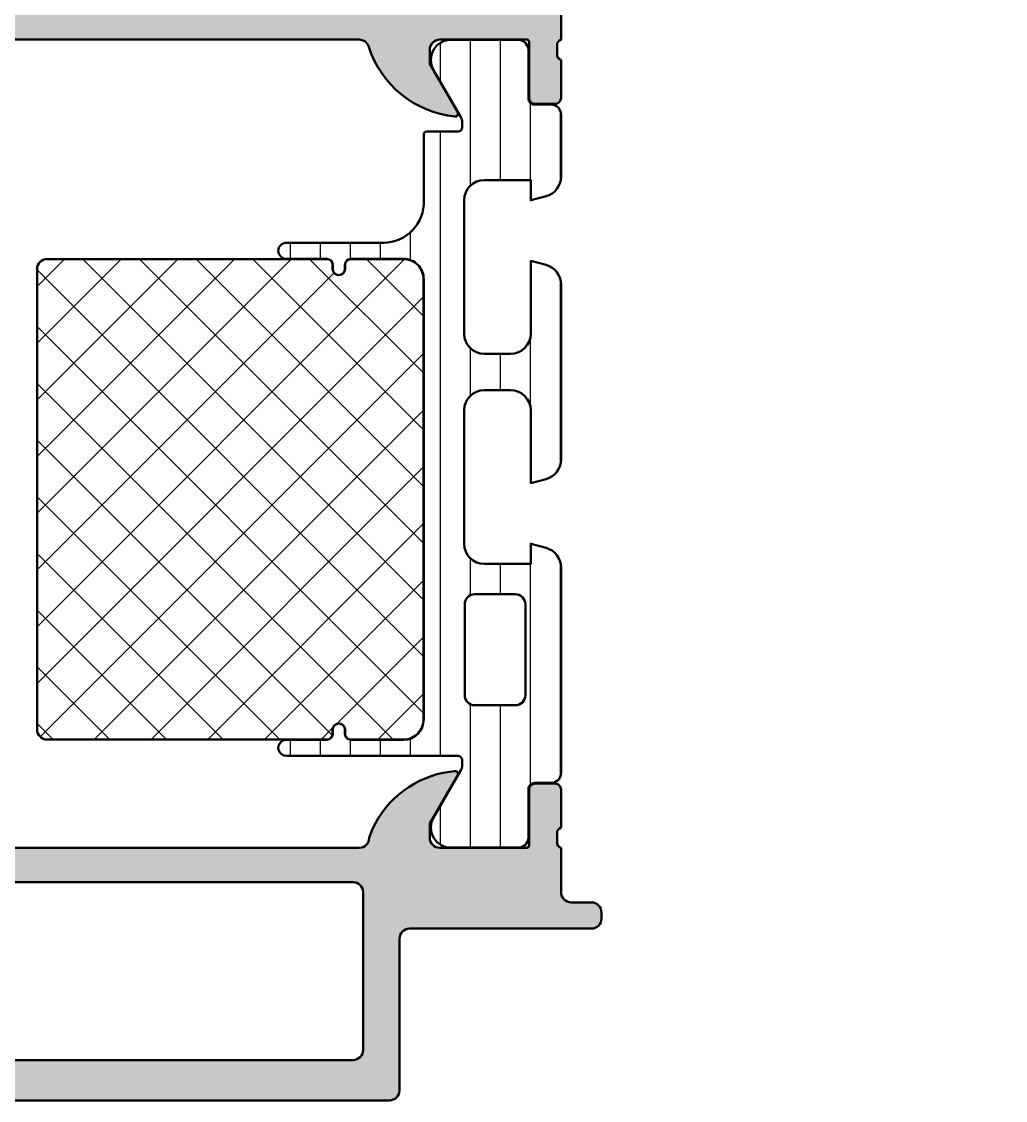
# Model space of a CAD drawing. Extents: x 0 to 77, y 0 to 90.
# Drawn here: x 28.3 to 77, y 0 to 53.4 of the extents above; entities that cross this region are included whole.
import ezdxf

# ---------------------------------------------------------------- set-up
doc = ezdxf.new("R2010")
doc.units = 0
for name, color, linetype, lineweight in [('0S-Alu contour', 7, 'Continuous', 50), ('0S-Alu hatch', 252, 'Continuous', 25), ('0S-Plastic contour', 254, 'Continuous', 50), ('0S-Plastic hatch', 253, 'Continuous', 25), ('0S-PT contour', 91, 'Continuous', 50), ('0S-PT hatch', 103, 'Continuous', 25)]:
    doc.layers.add(name, color=color, linetype=linetype, lineweight=lineweight)

# ---------------------------------------------------------------- blocks, each defined once
blk = doc.blocks.new('438390__3E88428C_15AD_4265_878D_752377C3B3D6_')
at = {"layer": '0S-Alu hatch'}
h = blk.add_hatch(color=256, dxfattribs=at)
edge = h.paths.add_edge_path()
edge.add_line((13.99996566976633, 89.49996622139874), (13.9999656706469, 87.50978678155904))
edge.add_arc((14.49996567064698, 87.50978678155906), 0.500000000000079, 180, 258.7504882437638)
edge.add_line((14.40242468850431, 87.01939331014786), (14.59750665278966, 86.98059082295333))
edge.add_ellipse((14.49996567064715, 86.49019735154297), major_axis=(-0.4999999999992263, 0), ratio=1, start_angle=180, end_angle=258.7504882437625, ccw=False)
edge.add_line((14.99996567064638, 86.49019735154295), (14.99996567064644, 72.5195880670326))
edge.add_ellipse((14.4999656706469, 72.5195880670326), major_axis=(-0.4999999999995382, 0), ratio=1, start_angle=101.24951175620328, end_angle=180, ccw=False)
edge.add_line((14.59750665278919, 72.02919459562187), (14.40242468850421, 71.99039210842754))
edge.add_arc((14.49996567064652, 71.49999863701669), 0.4999999999996744, 101.2495117562036, 180)
edge.add_line((13.99996567064684, 71.49999863701667), (13.99996567064687, 69.51958806703325))
edge.add_arc((14.49996567064655, 69.51958806703327), 0.4999999999996803, 180, 258.750488243644)
edge.add_line((14.40242468850294, 69.02919459562267), (14.59750665279035, 68.99039210842729))
edge.add_ellipse((14.4999656706467, 68.49999863701667), major_axis=(-0.4999999999996984, 0), ratio=1, start_angle=179.9976988959704, end_angle=258.7504882436408, ccw=False)
edge.add_line((14.99996567024316, 68.49997855609486), (14.99904194738138, 45.49997719311146))
edge.add_ellipse((14.49904194778463, 45.49999727403326), major_axis=(-0.4999999999999944, 0), ratio=1, start_angle=90, end_angle=179.9976988959704, ccw=False)
edge.add_line((14.49904194778463, 44.99999727403326), (13.49996567064724, 44.99999727403326))
edge.add_arc((13.49996567064723, 44.49999727403313), 0.500000000000135, 89.99999999999959, 180)
edge.add_line((12.9999656706471, 44.49999727403311), (12.99996567064713, 43.99999727403328))
edge.add_line((12.99996567064713, 43.99999727403328), (13.99996567064687, 43.99999727403316))
edge.add_line((13.99996567064687, 43.99999727403316), (13.99996567064698, 42.49999727403343))
edge.add_ellipse((12.99996567064679, 42.49999727403335), major_axis=(-1.000000000000191, 0), ratio=1, start_angle=89.9999999999983, end_angle=180, ccw=False)
edge.add_line((12.99996567064676, 41.49999727403316), (8.999965670647036, 41.49999727403328))
edge.add_ellipse((8.999965670647065, 42.49999727403324), major_axis=(-0.9999999999999644, 0), ratio=1, start_angle=0, end_angle=89.9999999999983, ccw=False)
edge.add_line((7.9999656706471, 42.4999972740333), (7.999965670647185, 43.99999727403316))
edge.add_line((7.999965670647185, 43.99999727403316), (8.999965670647043, 43.99999727403316))
edge.add_line((8.999965670647043, 43.99999727403316), (8.999965670647327, 44.49999727403289))
edge.add_arc((8.499965670647342, 44.49999727403318), 0.4999999999999858, 0, 90.00000000000102)
edge.add_line((8.499965670647333, 44.99999727403316), (0.49996185594933, 44.99999727403305))
edge.add_arc((0.4999618559493371, 44.49999727403306), 0.4999999999999858, 90.00000000000081, 180)
edge.add_line((-3.81440506487e-05, 44.49999727403304), (-3.81440505635e-05, 42.49999727403334))
edge.add_ellipse((-0.078874590593621, 42.23247668204023), major_axis=(-0.2788950563274384, 0), ratio=1, start_angle=178.8354106259704, end_angle=253.5801235805051, ccw=False)
edge.add_line((0.1999628559494368, 42.22680827404218), (0.1999628559494368, 41.77321427404172))
edge.add_ellipse((-0.0789052396937251, 41.76755361456478), major_axis=(-0.278925541737141, 0), ratio=1, start_angle=106.42459455535459, end_angle=181.1628700728615, ccw=False)
edge.add_line((-3.81440505599e-05, 41.50001027404186), (-3.81440505635e-05, 39.61999927403335))
edge.add_arc((0.2999618559494479, 39.61999927403335), 0.3000000000000114, 180, 269.9999999999986)
edge.add_line((0.2999618559494408, 39.31999927403334), (1.279936174992212, 39.31999927403333))
edge.add_arc((1.279936174992219, 39.61999927403334), 0.3000000000000114, 269.9999999999986, 360)
edge.add_line((1.57993617499223, 39.61999927403334), (1.579936174992219, 42.37999727403333))
edge.add_ellipse((1.699936174992224, 42.37999727403333), major_axis=(-0.1200000000000045, 0), ratio=1, start_angle=270.0000000000017, end_angle=360, ccw=False)
edge.add_line((1.69993617499222, 42.49999727403333), (5.999961855949434, 42.49999727403333))
edge.add_ellipse((5.999961855949434, 41.99999727403333), major_axis=(-0.5, 0), ratio=1, start_angle=180, end_angle=270, ccw=False)
edge.add_line((6.499961855949434, 41.99999727403333), (6.499961855949438, 41.29999727403335))
edge.add_line((6.499961855949438, 41.29999727403335), (5.118466398327074, 38.90717695100578))
edge.add_arc((5.238081640597737, 38.83811705868164), 0.1381197846482953, 150.0000000000032, 275.6225775507922)
edge.add_arc((4.76173861477547, 43.67660613588097), 4.999999999999838, 275.6225775507956, 301.7565002298832)
edge.add_ellipse((7.656445776698083, 38.99999727403318), major_axis=(-0.5000000000001009, 0), ratio=1, start_angle=269.99999999999983, end_angle=301.75650022988344, ccw=False)
edge.add_line((7.656445776698085, 39.49999727403328), (16.49877351828327, 39.49999727403327))
edge.add_arc((16.49877351828327, 39.99999727403336), 0.5000000000000924, 270, 359.9973363370521)
edge.add_line((16.99877351774304, 39.99997402918957), (16.99933139613609, 52.00002051887754))
edge.add_ellipse((17.49933139559567, 51.99999727403361), major_axis=(-0.4999999999998991, 0), ratio=1, start_angle=270.0000000000004, end_angle=359.997336337189, ccw=False)
edge.add_line((17.49933139559567, 52.4999972740335), (44.99993133837048, 52.49999727403352))
edge.add_ellipse((44.99993133837047, 51.99999727403341), major_axis=(-0.5000000000001208, 0), ratio=1, start_angle=197.7484163560716, end_angle=269.9999999999992, ccw=False)
edge.add_arc((50.23815457954449, 53.67660613588128), 5.000000000000103, 197.74841635607, 264.3774224492064)
edge.add_arc((49.76181155372237, 48.83811705868168), 0.1381197846482947, 264.3774224492107, 390.0000000000038)
edge.add_line((49.88142679599302, 48.90717695100583), (48.49993133837066, 51.29999727403337))
edge.add_line((48.49993133837066, 51.29999727403337), (48.49993133837066, 51.99999727403341))
edge.add_ellipse((48.99993133837066, 51.99999727403341), major_axis=(-0.5, 0), ratio=1, start_angle=270, end_angle=360, ccw=False)
edge.add_line((48.99993133837066, 52.4999972740334), (53.29995701932804, 52.4999972740334))
edge.add_ellipse((53.29995701932803, 52.37999727403352), major_axis=(-0.1199999999998837, 0), ratio=1, start_angle=180, end_angle=269.9999999999966, ccw=False)
edge.add_line((53.41995701932791, 52.37999727403352), (53.41995701932792, 49.61999927403351))
edge.add_arc((53.71995701932793, 49.61999927403351), 0.3000000000000114, 180, 270)
edge.add_line((53.71995701932793, 49.3199992740335), (54.69993133837071, 49.3199992740335))
edge.add_arc((54.6999313383707, 49.61999927403351), 0.3000000000000114, 270.0000000000013, 360)
edge.add_line((54.99993133837072, 49.61999927403351), (54.99993133837072, 51.50001027404202))
edge.add_ellipse((55.07879843401388, 51.76755361456496), major_axis=(-0.2789255417371511, 0), ratio=1, start_angle=-1.1628700728908825, end_angle=73.57540544464513, ccw=False)
edge.add_line((54.79993033837072, 51.77321427404204), (54.79993033837072, 52.22680827404204))
edge.add_ellipse((55.07876778491375, 52.23247668204038), major_axis=(-0.2788950563274302, 0), ratio=1, start_angle=-73.58012358051059, end_angle=1.1645893740924862, ccw=False)
edge.add_line((54.99993133837072, 52.4999972740335), (54.99993133837072, 53.8000412433729))
edge.add_ellipse((55.49993133837073, 53.8000412433729), major_axis=(-0.5000000000000214, 0), ratio=1, start_angle=270.00000000000324, end_angle=360, ccw=False)
edge.add_line((55.4999313383707, 54.30004124337291), (58.49988840171549, 54.30004124337303))
edge.add_arc((58.49988840171548, 54.80004124337304), 0.5000000000000071, 270.0000000000025, 360)
edge.add_line((58.99988840171548, 54.80004124337304), (58.99988840171552, 67.49999533640488))
edge.add_ellipse((59.52492024302628, 67.99999455587604), major_axis=(-0.7250225195550437, 0), ratio=1, start_angle=-43.60193782010151, end_angle=43.601038928322794, ccw=False)
edge.add_line((58.99989624607847, 68.50000201231131), (58.99989624607845, 72.49998157414497))
edge.add_ellipse((59.52492047074414, 72.9999890231718), major_axis=(-0.7250226793474333, 0), ratio=1, start_angle=-43.60192498553039, end_angle=43.60192498553039, ccw=False)
edge.add_line((58.99989624607845, 73.49999647219865), (58.99989624607825, 80.19968294797528))
edge.add_line((58.99989624607825, 80.19968294797528), (61.49989319432048, 80.19966768920484))
edge.add_arc((61.49989624607829, 80.69966768919572), 0.5000000000001898, 269.999650294315, 360)
edge.add_line((61.99989624607847, 80.69966768919572), (61.99989624607844, 87.50032808908306))
edge.add_ellipse((62.49989624607844, 87.50032808908306), major_axis=(-0.5, 0), ratio=1, start_angle=270.00000000987654, end_angle=360, ccw=False)
edge.add_line((62.49989624599225, 88.00032808908307), (67.89984818089175, 88.000328090014))
edge.add_ellipse((67.89984818089172, 87.50029757150429), major_axis=(-0.500030518509689, 0), ratio=1, start_angle=180, end_angle=269.99999999999676, ccw=False)
edge.add_line((68.3998786994014, 87.50029757148762), (68.39987869840348, 85.50033625104038))
edge.add_arc((68.89988686042742, 85.50033625104037), 0.5000081620239101, 180, 269.9999999589703)
edge.add_line((68.89988686006936, 85.00032808901645), (70.19985123265027, 85.00032808815213))
edge.add_arc((70.19985123265015, 85.50035860666117), 0.5000305185090355, 270.0000000000147, 360)
edge.add_line((70.69988175115918, 85.50035860666117), (70.69988175022793, 86.00032808908293))
edge.add_line((70.69988175022793, 86.00032808908293), (69.69988175022887, 86.0003280890834))
edge.add_line((69.69988175022887, 86.0003280890834), (69.69988175019851, 87.50032808905306))
edge.add_ellipse((70.69988175022777, 87.5003280890539), major_axis=(-1.000000000029267, 0), ratio=1, start_angle=270.0000000070829, end_angle=360, ccw=False)
edge.add_line((70.69988175010415, 88.50032808908315), (74.69985029058776, 88.50032808957768))
edge.add_ellipse((74.69985029058768, 87.50029662944196), major_axis=(-1.000031460135716, 0), ratio=1, start_angle=180, end_angle=269.9999999999951, ccw=False)
edge.add_line((75.69988175072339, 87.50029662944156), (75.69988175022796, 86.00032808908315))
edge.add_line((75.69988175022796, 86.00032808908315), (74.69988175022839, 86.0003280890834))
edge.add_line((74.69988175022839, 86.0003280890834), (74.69988174551287, 85.50029757482358))
edge.add_arc((75.19985123148565, 85.50029757482318), 0.4999694859727768, 180, 269.9999999589526)
edge.add_line((75.19985123112745, 85.00032808885041), (76.49985428440803, 85.0003280881519))
edge.add_arc((76.49985428440807, 85.50035860666127), 0.5000305185093481, 269.9999999999951, 360)
edge.add_line((76.99988480291742, 85.50035860663004), (76.99988480223587, 89.50031227462526))
edge.add_arc((76.49986898752783, 89.50031227462522), 0.5000158147080356, 0, 90.00030571434779)
edge.add_line((76.49986631958248, 90.00032808932615), (14.49999405524998, 89.99999727490781))
edge.add_arc((14.49999672328251, 89.49996622139876), 0.50003105351618, 90.00030571502039, 180)
edge = h.paths.add_edge_path()
edge.add_line((16.69996567322616, 54.79999727399412), (16.69996567064688, 87.4999810485867))
edge.add_ellipse((17.19997592825027, 87.49998104858672), major_axis=(-0.5000102576033876, 0), ratio=1, start_angle=270.00001244489505, end_angle=360, ccw=False)
edge.add_line((17.19997581964585, 87.9999913061901), (59.70004637198289, 88.00000053480255))
edge.add_ellipse((59.70004648058509, 87.50000053480254), major_axis=(-0.5000000000000118, 0), ratio=1, start_angle=180, end_angle=270.0000124448947, ccw=False)
edge.add_line((60.2000464805851, 87.50000053480254), (60.20004648058497, 82.39965548215508))
edge.add_ellipse((59.7000464805848, 82.39965548215508), major_axis=(-0.5000000000001706, 0), ratio=1, start_angle=90, end_angle=180, ccw=False)
edge.add_line((59.7000464805848, 81.89965548215491), (58.29987793553136, 81.89965548215496))
edge.add_arc((58.29986630012579, 80.899667326646), 0.9999881555766366, 89.99933333247199, 180.0002074107728)
edge.add_line((57.29987814455571, 80.89966370670717), (57.29989298528273, 76.80000190146141))
edge.add_line((57.29989298528273, 76.80000190146141), (56.49988862572, 75.99999754189878))
edge.add_line((56.49988862572, 75.99999754189878), (56.49988862572, 64.99999154353613))
edge.add_line((56.49988862572, 64.99999154353613), (57.2998929852828, 64.1999871839737))
edge.add_line((57.2998929852828, 64.1999871839737), (57.29984085489829, 56.60003781371932))
edge.add_ellipse((56.79984085491036, 56.6000412433729), major_axis=(-0.4999999999996904, 0), ratio=1, start_angle=89.9999999999975, end_angle=179.9996069904538, ccw=False)
edge.add_line((56.79984085491034, 56.1000412433732), (53.49989319432086, 56.10004124337331))
edge.add_arc((53.49989319432085, 55.60004124337327), 0.5000000000000427, 89.99999999999837, 180)
edge.add_line((52.9998931943208, 55.60004124337329), (52.99989319432079, 54.79999727403338))
edge.add_ellipse((52.49989319432096, 54.79999727403341), major_axis=(-0.4999999999998295, 0), ratio=1, start_angle=90, end_angle=180, ccw=False)
edge.add_line((52.49989319432096, 54.29999727403358), (17.19996567322615, 54.29999727403357))
edge.add_ellipse((17.19996567322615, 54.79999727403356), major_axis=(-0.4999999999999858, 0), ratio=1, start_angle=0, end_angle=90, ccw=False)
at = {"layer": '0S-Alu contour', "color": 7}
for points in [[(54.99993133837072, 52.4999972740335), (54.99993133837072, 53.8000412433729)], [(17.49933139559567, 52.4999972740335), (44.99993133837048, 52.49999727403352)], [(48.99993133837066, 52.4999972740334), (53.29995701932804, 52.4999972740334)], [(53.41995701932791, 52.37999727403352), (53.41995701932792, 49.61999927403351)], [(49.88142679599302, 48.90717695100583), (48.49993133837066, 51.29999727403337), (48.49993133837066, 51.99999727403341)], [(54.79993033837072, 51.77321427404204), (54.79993033837072, 52.22680827404204)], [(54.99993133837072, 49.61999927403351), (54.99993133837072, 51.50001027404202)], [(53.71995701932793, 49.3199992740335), (54.69993133837071, 49.3199992740335)]]:
    blk.add_lwpolyline(points, dxfattribs=at)
at = {"layer": '0S-Alu contour', "color": 7, "extrusion": (0, 0, -1)}
for centre, radius, start, end in [((-44.99993133837047, 51.99999727403341), 0.5000000000001208, 90.00000000000081, 162.2515836439284), ((-48.99993133837066, 51.99999727403341), 0.5, 0, 90), ((-53.29995701932803, 52.37999727403352), 0.1199999999998837, 90.0000000000034, 180), ((-55.07876778491375, 52.23247668204038), 0.2788950563274302, 358.8354106259075, 73.58012358051066), ((-55.07879843401388, 51.76755361456496), 0.2789255417371511, 286.4245945553549, 1.162870072890926)]:
    blk.add_arc(centre, radius, start, end, dxfattribs=at)
at = {"layer": '0S-Alu contour', "color": 7}
for centre, radius, start, end in [((50.23815457954449, 53.67660613588128), 5.000000000000103, 197.74841635607, 264.3774224492064), ((53.71995701932793, 49.61999927403351), 0.3000000000000114, 180, 270), ((54.6999313383707, 49.61999927403351), 0.3000000000000114, 270.0000000000013, 0), ((49.76181155372237, 48.83811705868168), 0.1381197846482947, 264.3774224492107, 30.00000000000375)]:
    blk.add_arc(centre, radius, start, end, dxfattribs=at)
blk = doc.blocks.new('438400__9FDC3A8A_D999_460B_9A8B_5DD0F9E5900C_')
at = {"layer": '0S-Alu hatch'}
h = blk.add_hatch(color=256, dxfattribs=at)
edge = h.paths.add_edge_path()
edge.add_arc((0.4999693078430312, 9.499980751315007), 0.4999769371496861, 180, 269.999977582978)
edge.add_line((0.4999691122266335, 9.00000381416536), (20.00000000062078, 8.999996185302734))
edge.add_ellipse((19.99995682149099, 7.999953005815285), major_axis=(-1.000043180419627, 0), ratio=1, start_angle=180.0029110083251, end_angle=269.9975261249224, ccw=False)
edge.add_line((21.0000000006199, 8.000003814688961), (21.0000000006199, 1.499999999995599))
edge.add_arc((22.49995687782097, 1.499956877767841), 1.499956877820919, 179.998352804877, 269.9999999999998)
edge.add_line((22.49995687782096, -5.30787e-11), (46.49940461991014, -1.137e-13))
edge.add_arc((46.49940461990904, 0.5005549603821173), 0.500554960382231, 270.0000000001252, 360)
edge.add_line((46.99995958029127, 0.5005549603821197), (46.99995958029123, 8.000554960382086))
edge.add_ellipse((47.49995958029128, 8.000554960382091), major_axis=(-0.5000000000000533, 0), ratio=1, start_angle=270.0002563419083, end_angle=360, ccw=False)
edge.add_line((47.49995734328613, 8.50055496037714), (56.49989924323597, 8.500595225405222))
edge.add_arc((56.49989700609456, 9.000625743910646), 0.5000305185104286, 270.0002563418763, 359.9965031578451)
edge.add_line((56.99992752367371, 9.000595226342625), (56.99992752367371, 9.300644052380786))
edge.add_arc((56.49987412512825, 9.300537242465689), 0.5000534099526006, 0.0122382075011231, 89.99300738100737)
edge.add_line((56.49993515375885, 9.800590648694193), (55.49992752367362, 9.800590648694197))
edge.add_ellipse((55.49992752367362, 10.30059064869434), major_axis=(-0.5000000000001421, 0), ratio=1, start_angle=0, end_angle=90, ccw=False)
edge.add_line((54.99992752367347, 10.30059064869434), (54.99992752367347, 12.49999727403315))
edge.add_ellipse((55.07876397021652, 12.76751786602626), major_axis=(-0.278895056327431, 0), ratio=1, start_angle=-1.164589374108175, end_angle=73.58012358050757, ccw=False)
edge.add_line((54.79992652367347, 12.77318627402469), (54.79992652367347, 13.2267802740246))
edge.add_ellipse((55.07879461931665, 13.23244093350171), major_axis=(-0.2789255417371515, 0), ratio=1, start_angle=-73.57540544464513, end_angle=1.162870072896908, ccw=False)
edge.add_line((54.99992752367347, 13.49998427402465), (54.99992752367349, 15.37999527403315))
edge.add_arc((54.69992752367349, 15.37999527403315), 0.3000000000000043, 0, 90.00000000000136)
edge.add_line((54.69992752367348, 15.67999527403315), (53.71995320463068, 15.67999527403315))
edge.add_arc((53.71995320463068, 15.37999527403315), 0.2999999999999971, 90, 180)
edge.add_line((53.41995320463069, 15.37999527403315), (53.41995320463069, 12.61999727403315))
edge.add_ellipse((53.29995320463069, 12.61999727403315), major_axis=(-0.1199999999999903, 0), ratio=1, start_angle=89.99999999998983, end_angle=180, ccw=False)
edge.add_line((53.29995320463067, 12.49999727403316), (48.99992483295736, 12.49999727392712))
edge.add_ellipse((48.9999248329574, 12.99998695392315), major_axis=(-0.4999896799960251, 0), ratio=1, start_angle=0, end_angle=89.99999999999432, ccw=False)
edge.add_line((48.49993515296137, 12.9999869539234), (48.49993515306824, 13.69999422227565))
edge.add_line((48.49993515306824, 13.69999422227565), (49.88817978197452, 16.10451997911148))
edge.add_arc((49.76121506891293, 16.16120146979508), 0.1390425465421651, 335.9423438027915, 446.6072913621738)
edge.add_line((49.76944351488454, 16.30000032579117), (49.72911453538888, 16.29452242051771))
edge.add_line((49.72911453538888, 16.29452242051771), (49.46851730638769, 16.26844515000973))
edge.add_arc((50.18897282583773, 11.32077076207202), 4.999853798318587, 98.28489453359008, 154.8580559001089)
edge.add_line((45.66281509691556, 13.44501985704157), (45.49991533339539, 12.99994312248049))
edge.add_ellipse((44.99990355209043, 13.0000117839241), major_axis=(-0.5000117860192348, 0), ratio=1, start_angle=90.41752632947362, end_angle=179.9921321635717, ccw=False)
edge.add_line((45.0035472103105, 12.5000132740134), (24.11804513130471, 12.50001327401352))
edge.add_ellipse((24.11804513130471, 13.00001327401341), major_axis=(-0.4999999999998864, 0), ratio=1, start_angle=63.43087387618141, end_angle=89.9999999999996, ccw=False)
edge.add_line((23.89440652773601, 12.55281558283676), (22.10533032995535, 13.44751273902491))
edge.add_arc((21.88229618724506, 13.00001327401345), 0.500000000000055, 63.50829236480249, 90.00000000000122)
edge.add_line((21.88229618724505, 13.50001327401351), (19.99999237122532, 13.50001327401348))
edge.add_arc((19.99999237122532, 13.00001327401348), 0.5000000000000018, 90.00000000000081, 270.0000000000004)
edge.add_line((19.99999237122533, 12.50001327401348), (20.65711374568636, 12.29999814156887))
edge.add_ellipse((20.49998493691708, 11.82532927019138), major_axis=(-0.5000000000000338, 0), ratio=1, start_angle=180, end_angle=251.6839973318908, ccw=False)
edge.add_line((20.99998493691711, 11.82532927019123), (20.9999849369723, 11.49999833657189))
edge.add_ellipse((20.49998474052876, 11.49999833657204), major_axis=(-0.5000001964435381, 0), ratio=1, start_angle=89.99565096771647, end_angle=180, ccw=False)
edge.add_line((20.49994678804758, 10.99999814156889), (9.499984936522212, 10.99999814151366))
edge.add_ellipse((9.499984936522212, 11.49999070703751), major_axis=(-0.4999925655238453, 0), ratio=1, start_angle=0, end_angle=89.99999999999977, ccw=False)
edge.add_line((8.999992370998369, 11.4999907070374), (8.999992371225227, 11.82532927054027))
edge.add_ellipse((9.499992371225149, 11.82532927019162), major_axis=(-0.4999999999999219, 0), ratio=1, start_angle=288.31600266814416, end_angle=360, ccw=False)
edge.add_line((9.342863562455609, 12.29999814156891), (9.999992371225199, 12.50001327401342))
edge.add_arc((9.999992371225122, 13.00001327401342), 0.5000000000000036, 270.0000000000088, 450.0000000000087)
edge.add_line((9.999992371225046, 13.50001327401343), (9.566823507544532, 13.50001327401331))
edge.add_ellipse((9.566823507544399, 14.00001327400795), major_axis=(-0.499999999994639, 0), ratio=1, start_angle=29.127376471037394, end_angle=90.00000000001529, ccw=False)
edge.add_arc((4.761769130058151, 11.32392428366199), 4.999999999981176, 29.11358337110606, 84.37742244926226)
edge.add_arc((5.238112155873704, 16.16241336084328), 0.1381197846482456, 84.37742244926386, 209.9999999999885)
edge.add_line((5.118496913603074, 16.09335346851918), (6.499992371225111, 13.70053314549144))
edge.add_line((6.499992371225111, 13.70053314549144), (6.499992371225154, 13.00053314549186))
edge.add_ellipse((5.999992371224969, 13.00053314549183), major_axis=(-0.5000000000001849, 0), ratio=1, start_angle=90.00000000000182, end_angle=180, ccw=False)
edge.add_line((5.999992371224985, 12.50053314549165), (1.699966690267743, 12.50053314549152))
edge.add_ellipse((1.699966690267739, 12.62053314549152), major_axis=(-0.120000000000001, 0), ratio=1, start_angle=0, end_angle=90.0000000000017, ccw=False)
edge.add_line((1.579966690267738, 12.62053314549152), (1.579966690267738, 15.38053114549152))
edge.add_arc((1.279966690267741, 15.38053114549152), 0.2999999999999971, 0, 90)
edge.add_line((1.279966690267741, 15.68053114549151), (0.2999923712249526, 15.68053114549152))
edge.add_arc((0.2999923712249526, 15.38053114549152), 0.3000000000000043, 90, 180)
edge.add_line((-7.6287750517e-06, 15.38053114549152), (-7.6287750481e-06, 13.500520145483))
edge.add_ellipse((-0.0788747244182133, 13.23297680496006), major_axis=(-0.2789255417371485, 0), ratio=1, start_angle=178.8371299271148, end_angle=253.5754054446458, ccw=False)
edge.add_line((0.1999933712249522, 13.22731614548301), (0.1999933712249522, 12.77372214548299))
edge.add_ellipse((-0.078844075318095, 12.76805373748463), major_axis=(-0.2788950563274338, 0), ratio=1, start_angle=106.41987641949149, end_angle=181.1645893740932, ccw=False)
edge.add_line((-7.6287750552e-06, 12.50053314549152), (-7.6293066549e-06, 9.49998075131495))
edge = h.paths.add_edge_path()
edge.add_ellipse((23.19998141576531, 2.500024139754942), major_axis=(-0.5000241403379829, 0), ratio=1, start_angle=0.0027660786490741884, end_angle=89.99723392038709, ccw=False)
edge.add_line((22.69995727601003, 2.499999999999647), (22.69995727601048, 10.29999694824228))
edge.add_ellipse((23.19995727601044, 10.29999694824225), major_axis=(-0.4999999999999579, 0), ratio=1, start_angle=269.999992735517, end_angle=360, ccw=False)
edge.add_line((23.19995733940501, 10.7999969482422), (44.69995958029083, 10.79999422227536))
edge.add_ellipse((44.70023842346551, 10.30027306544983), major_axis=(-0.4997212346224222, 0), ratio=1, start_angle=180.0319709005207, end_angle=270.0319709005301, ccw=False)
edge.add_line((45.19995958029105, 10.30055190862447), (45.19995958029134, 2.50055496038203))
edge.add_ellipse((44.69940189394233, 2.500554960382027), major_axis=(-0.5005576863489907, 0), ratio=1, start_angle=89.9999927353303, end_angle=180, ccw=False)
edge.add_line((44.69940183047542, 1.99999727403304), (23.19995727600158, 1.999999999999659))
at = {"layer": '0S-Alu contour', "color": 7}
for points in [[(48.49993515296137, 12.9999869539234), (48.49993515306824, 13.69999422227565), (49.88817978197452, 16.10451997911148)], [(49.76944351488454, 16.30000032579117), (49.72911453538888, 16.29452242051771), (49.46851730638769, 16.26844515000973)], [(54.69992752367348, 15.67999527403315), (53.71995320463068, 15.67999527403315)], [(53.41995320463069, 15.37999527403315), (53.41995320463069, 12.61999727403315)], [(54.99992752367347, 13.49998427402465), (54.99992752367349, 15.37999527403315)], [(45.66281509691556, 13.44501985704157), (45.49991533339539, 12.99994312248049)], [(54.79992652367347, 12.77318627402469), (54.79992652367347, 13.2267802740246)], [(45.0035472103105, 12.5000132740134), (24.11804513130471, 12.50001327401352)], [(53.29995320463067, 12.49999727403316), (48.99992483295736, 12.49999727392712)], [(54.99992752367347, 10.30059064869434), (54.99992752367347, 12.49999727403315)], [(23.19995733940501, 10.7999969482422), (44.69995958029083, 10.79999422227536)], [(45.19995958029105, 10.30055190862447), (45.19995958029134, 2.50055496038203)], [(56.49993515375885, 9.800590648694193), (55.49992752367362, 9.800590648694197)], [(56.99992752367371, 9.000595226342625), (56.99992752367371, 9.300644052380786)], [(47.49995734328613, 8.50055496037714), (56.49989924323597, 8.500595225405222)], [(46.99995958029127, 0.5005549603821197), (46.99995958029123, 8.000554960382086)], [(44.69940183047542, 1.99999727403304), (23.19995727600158, 1.999999999999659)], [(22.49995687782096, -5.30787e-11), (46.49940461991014, -1.137e-13)]]:
    blk.add_lwpolyline(points, dxfattribs=at)
for centre, radius, start, end in [((50.18897282583773, 11.32077076207202), 4.999853798318587, 98.28489453359008, 154.8580559001089), ((49.76121506891293, 16.16120146979508), 0.1390425465421651, 335.9423438027915, 86.60729136217383), ((53.71995320463068, 15.37999527403315), 0.2999999999999971, 90, 180), ((54.69992752367349, 15.37999527403315), 0.3000000000000043, 0, 90.00000000000136), ((56.49987412512825, 9.300537242465689), 0.5000534099526006, 0.0122382075011231, 89.99300738100737), ((56.49989700609456, 9.000625743910646), 0.5000305185104286, 270.0002563418763, 359.9965031578451), ((46.49940461990904, 0.5005549603821173), 0.500554960382231, 270.0000000001252, 0)]:
    blk.add_arc(centre, radius, start, end, dxfattribs=at)
at = {"layer": '0S-Alu contour', "color": 7, "extrusion": (0, 0, -1)}
for centre, radius, start, end in [((-55.07879461931665, 13.23244093350171), 0.2789255417371516, 358.8371299271031, 73.57540544464514), ((-44.99990355209043, 13.0000117839241), 0.5000117860192348, 180.0078678364284, 269.5824736705264), ((-48.9999248329574, 12.99998695392315), 0.4999896799960251, 270.0000000000057, 0), ((-53.29995320463069, 12.61999727403315), 0.1199999999999903, 180, 270.0000000000102), ((-55.07876397021652, 12.76751786602626), 0.278895056327431, 286.4198764194924, 1.164589374108191), ((-44.70023842346551, 10.30027306544983), 0.4997212346224223, 89.96802909946992, 179.9680290994793), ((-55.49992752367362, 10.30059064869434), 0.5000000000001421, 270, 0), ((-47.49995958029128, 8.000554960382091), 0.5000000000000533, 0, 89.99974365809172), ((-44.69940189394233, 2.500554960382027), 0.5005576863489907, 180, 270.0000072646697)]:
    blk.add_arc(centre, radius, start, end, dxfattribs=at)
blk = doc.blocks.new('284667__EACAD67D_F5FE_489C_9AE9_8415BB2A1F2C___BEAFD816_C534_4579_AF4F_B76A6389F615_')
at = {"layer": '0S-Plastic hatch'}
h = blk.add_hatch(dxfattribs=at)
h.set_pattern_fill('ANSI31', color=256, scale=0.4680000000000001, angle=45, style=0)
h.set_pattern_definition([(90, (0, 0), (-1.4859, 0), [])])
edge = h.paths.add_edge_path()
edge.add_ellipse((53.99885401857655, 45.71994834731514), major_axis=(-1.00111185410448, 0), ratio=1, start_angle=105.0597024765369, end_angle=179.9596735685377, ccw=False)
edge.add_line((54.2589683102641, 44.75321906789488), (53.49996562471659, 44.55027717336355))
edge.add_line((53.49996562471659, 44.55027717336355), (53.49998851289985, 45.55027717336344))
edge.add_line((53.49998851289985, 45.55027717336344), (51.19997020234207, 45.55027717336344))
edge.add_arc((51.20008022350627, 44.55015952194769), 1.000117657467372, 90.00630300678252, 179.9932598637897)
edge.add_line((50.199962572959, 44.5502771733556), (50.1999625729589, 37.95026877463023))
edge.add_arc((51.20007182377761, 37.95038642505794), 1.000109257738761, 180.0067401365347, 269.9936969906734)
edge.add_line((51.19996180349303, 36.95027717337075), (52.49996944581966, 36.95027717337075))
edge.add_arc((52.49985133393162, 37.9504143547728), 1.000137188376305, 270.0067663844416, 359.9921411612875)
edge.add_line((53.49998851289985, 37.95027717334519), (53.49998851290013, 41.55027717336343))
edge.add_line((53.49998851290013, 41.55027717336343), (54.25896831026789, 41.34727424367503))
edge.add_ellipse((53.99878070506957, 40.3804808042626), major_axis=(-1.00119286073651, 0), ratio=1, start_angle=180.0452109689636, end_angle=254.9372000723527, ccw=False)
edge.add_line((54.9999732541109, 40.38127082570992), (54.99997325411095, 31.71928352101949))
edge.add_ellipse((53.99882041772568, 31.71998816154136), major_axis=(-1.001153084358502, 0), ratio=1, start_angle=105.0597024764395, end_angle=179.9596735684834, ccw=False)
edge.add_line((54.25894542207898, 30.75321906789451), (53.49998851290019, 30.55028941303374))
edge.add_line((53.49998851290019, 30.55028941303374), (53.49998851289985, 34.15028328019616))
edge.add_arc((52.49985133393145, 34.15014609875398), 1.000137188376477, 0.0078588395472066, 89.99323361114106)
edge.add_line((52.49996944589661, 35.1502832801562), (51.19996180353945, 35.1502832801562))
edge.add_arc((51.20007182377758, 34.15017402846892), 1.000109257738849, 90.00630300666604, 179.9932598638979)
edge.add_line((50.19996257295878, 34.15029167888702), (50.19996562471954, 27.54998990744594))
edge.add_arc((51.20008022317048, 27.55010755850634), 1.000114605371024, 180.0067401367509, 269.9936969938507)
edge.add_line((51.19997020235309, 26.5499929591869), (53.49998851290002, 26.54999295918679))
edge.add_line((53.49998851290002, 26.54999295918679), (53.49996562471677, 27.54999295918679))
edge.add_line((53.49996562471677, 27.54999295918679), (54.25894542207778, 27.34699002950029))
edge.add_ellipse((53.99876584093283, 26.3802264054789), major_axis=(-1.001161984483901, 0), ratio=1, start_angle=180.0452109687217, end_angle=254.9372000727505, ccw=False)
edge.add_line((54.99992751373117, 26.38101640255822), (54.99992746507651, 16.20999428451302))
edge.add_ellipse((54.49992746507642, 16.20999428690485), major_axis=(-0.5000000000000924, 0), ratio=1, start_angle=90.00000089901272, end_angle=180, ccw=False)
edge.add_line((54.49992747292178, 15.70999428690475), (53.67959484570871, 15.70999427403314))
edge.add_arc((53.67959485041592, 15.40999427403307), 0.3000000000000683, 90.00000089901236, 180.0079886915352)
edge.add_line((53.37959485333191, 15.40995244534203), (53.37992947972202, 13.0099958910981))
edge.add_ellipse((52.87993350228333, 13.00999325147183), major_axis=(-0.4999959774456543, 0), ratio=1, start_angle=89.9999999999983, end_angle=180.0003024817733, ccw=False)
edge.add_line((52.87993350228332, 12.50999727402618), (49.56476817584199, 12.50999727403315))
edge.add_ellipse((49.55289073276213, 13.50992673471807), major_axis=(-0.9999999999998763, 0), ratio=1, start_angle=-29.999996599342126, end_angle=90.68054336164568, ccw=False)
edge.add_line((48.68686529930146, 14.00992668331708), (50.03294024040382, 16.34139719167426))
edge.add_arc((49.59992752367346, 16.59139716597378), 0.4999999999999647, 330.0000034006576, 360)
edge.add_line((50.09992752367343, 16.59139716597371), (50.09992752367347, 16.84999728690202))
edge.add_arc((49.89992752367347, 16.84999728690205), 0.2000000000000028, 0, 90)
edge.add_line((49.89992752367347, 17.04999728690205), (41.39996980004009, 17.04999728690217))
edge.add_ellipse((41.39996980004006, 17.44999118338654), major_axis=(-0.399993896484375, 0), ratio=1, start_angle=-89.99999999999801, end_angle=90.00000000000313, ccw=False)
edge.add_line((41.39996980004005, 17.84998507987092), (43.3999728517976, 17.84998507987091))
edge.add_arc((43.3999728517976, 18.14998507987104), 0.300000000000125, 270, 360)
edge.add_line((43.69997285179772, 18.14998507987104), (43.69997285179772, 18.34998507987346))
edge.add_ellipse((43.99996827416106, 18.34998507987343), major_axis=(-0.2999954223633381, 0), ratio=1, start_angle=180, end_angle=360, ccw=False)
edge.add_line((44.2999636965244, 18.34998507987339), (44.29996369652428, 18.14998507987121))
edge.add_arc((44.59996369652446, 18.14998507987104), 0.3000000000001819, 180, 270.0000000000013)
edge.add_line((44.59996369652447, 17.84998507987086), (47.19992748000501, 17.84998507987092))
edge.add_arc((47.19992748000499, 18.84998507987103), 1.000000000000113, 270.0000000000017, 360)
edge.add_line((48.1999274800051, 18.84998507987111), (48.19992748000351, 40.64999728690212))
edge.add_arc((47.19992748000336, 40.64999728690204), 1.000000000000135, 0, 90.00000000002036)
edge.add_line((47.19992748000301, 41.64999728690218), (44.59996369652436, 41.64999728690125))
edge.add_arc((44.59996369652446, 41.3499972869012), 0.3000000000000611, 90.00000000002036, 180)
edge.add_line((44.2999636965244, 41.34999728690138), (44.29996369652428, 41.14999728689845))
edge.add_ellipse((43.999968274161, 41.14999728689848), major_axis=(-0.2999954223632812, 0), ratio=1, start_angle=0, end_angle=180, ccw=False)
edge.add_line((43.69997285179772, 41.14999728689852), (43.6999728517976, 41.34999728690149))
edge.add_arc((43.39997285179765, 41.34999728690132), 0.2999999999999545, 0, 89.99999999998236)
edge.add_line((43.39997285179774, 41.64999728690128), (41.39996980003994, 41.64999728690189))
edge.add_ellipse((41.39996980003998, 42.04999118338628), major_axis=(-0.3999938964843821, 0), ratio=1, start_angle=-90.0000000000071, end_angle=89.9999999999929, ccw=False)
edge.add_line((41.39996980004004, 42.44998507987066), (46.20156566830704, 42.44998507987112))
edge.add_arc((46.20156566830686, 44.44998507987113), 2.000000000000007, 270.0000000000055, 362.2920152210331)
edge.add_line((48.199965624718, 44.529970167331), (48.19996562471778, 47.79999723411216))
edge.add_ellipse((48.34996562471777, 47.79999723411216), major_axis=(-0.1499999999999915, 0), ratio=1, start_angle=269.99999999999454, end_angle=360, ccw=False)
edge.add_line((48.34996562471778, 47.94999723411215), (49.8999240260013, 47.949997234112))
edge.add_arc((49.89992402600131, 48.14999723411182), 0.1999999999998181, 269.9999999999959, 359.9992250410849)
edge.add_line((50.09992402598284, 48.14999452899502), (50.09992752362769, 48.40859061938882))
edge.add_arc((49.59992752367345, 48.40859738209241), 0.4999999999999753, 359.9992250514315, 389.9999965993442)
edge.add_line((50.03294024040382, 48.65859735639195), (48.68686529930136, 50.99006786474914))
edge.add_ellipse((49.55289073276203, 51.4900678133482), major_axis=(-0.9999999999999062, 0), ratio=1, start_angle=-90.68054336164658, end_angle=29.999996599344627, ccw=False)
edge.add_line((49.5647681758419, 52.48999727403315), (52.87993350228344, 52.48999727404012))
edge.add_ellipse((52.87993350228344, 51.99000129659435), major_axis=(-0.4999959774457778, 0), ratio=1, start_angle=179.9920112388451, end_angle=269.9999999999992, ccw=False)
edge.add_line((53.37992947486906, 51.98993158206258), (53.37959485333204, 49.59004210272416))
edge.add_arc((53.67959485041598, 49.5900002740331), 0.3000000000000096, 179.9920113084647, 270)
edge.add_line((53.67959485041598, 49.29000027403309), (54.4999275236735, 49.2900002740331))
edge.add_ellipse((54.4999275236735, 48.78996217298858), major_axis=(-0.5000381010445168, 0), ratio=1, start_angle=180, end_angle=270.0000000000008, ccw=False)
edge.add_line((54.99996562471802, 48.78996217298857), (54.99996562471801, 45.71924373581357))
edge = h.paths.add_edge_path()
edge.add_arc((52.73174899769713, 20.0547212852579), 0.4999999999999645, 270, 359.9999521581937)
edge.add_line((53.23174899769693, 20.05472086774244), (53.23175275533603, 24.55472086774235))
edge.add_arc((52.73175275533619, 24.55472128525781), 0.5000000000000073, 359.9999521581937, 450)
edge.add_line((52.73175275533619, 25.05472128525781), (50.73175216002432, 25.05472128525781))
edge.add_arc((50.73175216002432, 24.55472128525786), 0.4999999999999503, 90, 180)
edge.add_line((50.23175216002437, 24.55472128525786), (50.23175216002437, 20.05472128525792))
edge.add_arc((50.73175216002437, 20.05472128525793), 0.5, 180, 270)
edge.add_line((50.73175216002437, 19.55472128525792), (52.73174899769713, 19.55472128525793))
at = {"layer": '0S-Alu contour', "color": 7}
for points in [[(52.73175275533619, 25.05472128525781), (50.73175216002432, 25.05472128525781)], [(50.23175216002437, 24.55472128525786), (50.23175216002437, 20.05472128525792)], [(53.23174899769693, 20.05472086774244), (53.23175275533603, 24.55472086774235)], [(50.73175216002437, 19.55472128525792), (52.73174899769713, 19.55472128525793)]]:
    blk.add_lwpolyline(points, dxfattribs=at)
for centre, radius, start, end in [((50.73175216002432, 24.55472128525786), 0.4999999999999503, 90, 180), ((52.73175275533619, 24.55472128525781), 0.5000000000000073, 359.9999521581937, 90), ((50.73175216002437, 20.05472128525793), 0.5, 180, 270), ((52.73174899769713, 20.0547212852579), 0.4999999999999645, 270, 359.9999521581937)]:
    blk.add_arc(centre, radius, start, end, dxfattribs=at)
at = {"layer": '0S-Plastic contour', "color": 7}
for points in [[(49.5647681758419, 52.48999727403315), (52.87993350228344, 52.48999727404012)], [(53.37992947486906, 51.98993158206258), (53.37959485333204, 49.59004210272416)], [(50.03294024040382, 48.65859735639195), (48.68686529930136, 50.99006786474914)], [(53.67959485041598, 49.29000027403309), (54.4999275236735, 49.2900002740331)], [(54.99996562471802, 48.78996217298857), (54.99996562471801, 45.71924373581357)], [(50.09992402598284, 48.14999452899502), (50.09992752362769, 48.40859061938882)], [(48.199965624718, 44.529970167331), (48.19996562471778, 47.79999723411216)], [(48.34996562471778, 47.94999723411215), (49.8999240260013, 47.949997234112)], [(54.2589683102641, 44.75321906789488), (53.49996562471659, 44.55027717336355), (53.49998851289985, 45.55027717336344), (51.19997020234207, 45.55027717336344)], [(50.199962572959, 44.5502771733556), (50.1999625729589, 37.95026877463023)], [(41.39996980004004, 42.44998507987066), (46.20156566830704, 42.44998507987112)], [(43.39997285179774, 41.64999728690128), (41.39996980003994, 41.64999728690189)], [(47.19992748000301, 41.64999728690218), (44.59996369652436, 41.64999728690125)], [(43.69997285179772, 41.14999728689852), (43.6999728517976, 41.34999728690149)], [(44.2999636965244, 41.34999728690138), (44.29996369652428, 41.14999728689845)], [(53.49998851289985, 37.95027717334519), (53.49998851290013, 41.55027717336343), (54.25896831026789, 41.34727424367503)], [(48.1999274800051, 18.84998507987111), (48.19992748000351, 40.64999728690212)], [(54.9999732541109, 40.38127082570992), (54.99997325411095, 31.71928352101949)], [(51.19996180349303, 36.95027717337075), (52.49996944581966, 36.95027717337075)], [(52.49996944589661, 35.1502832801562), (51.19996180353945, 35.1502832801562)], [(50.19996257295878, 34.15029167888702), (50.19996562471954, 27.54998990744594)], [(54.25894542207898, 30.75321906789451), (53.49998851290019, 30.55028941303374), (53.49998851289985, 34.15028328019616)], [(51.19997020235309, 26.5499929591869), (53.49998851290002, 26.54999295918679), (53.49996562471677, 27.54999295918679), (54.25894542207778, 27.34699002950029)], [(54.99992751373117, 26.38101640255822), (54.99992746507651, 16.20999428451302)], [(43.69997285179772, 18.14998507987104), (43.69997285179772, 18.34998507987346)], [(44.2999636965244, 18.34998507987339), (44.29996369652428, 18.14998507987121)], [(41.39996980004005, 17.84998507987092), (43.3999728517976, 17.84998507987091)], [(44.59996369652447, 17.84998507987086), (47.19992748000501, 17.84998507987092)], [(49.89992752367347, 17.04999728690205), (41.39996980004009, 17.04999728690217)], [(50.09992752367343, 16.59139716597371), (50.09992752367347, 16.84999728690202)], [(48.68686529930146, 14.00992668331708), (50.03294024040382, 16.34139719167426)], [(54.49992747292178, 15.70999428690475), (53.67959484570871, 15.70999427403314)], [(53.37959485333191, 15.40995244534203), (53.37992947972202, 13.0099958910981)], [(52.87993350228332, 12.50999727402618), (49.56476817584199, 12.50999727403315)]]:
    blk.add_lwpolyline(points, dxfattribs=at)
at = {"layer": '0S-Plastic contour', "color": 7, "extrusion": (0, 0, -1)}
for centre, radius, start, end in [((-49.55289073276203, 51.4900678133482), 0.9999999999999062, 330.0000034006555, 90.68054336164656), ((-52.87993350228344, 51.99000129659435), 0.4999959774457779, 90.00000000000081, 180.007988761155), ((-54.4999275236735, 48.78996217298858), 0.5000381010445168, 89.9999999999992, 180), ((-48.34996562471777, 47.79999723411216), 0.1499999999999915, 0, 90.00000000000543), ((-53.99885401857655, 45.71994834731514), 1.00111185410448, 180.0403264314624, 254.9402975234631), ((-41.39996980003998, 42.04999118338628), 0.3999938964843821, 270.0000000000071, 90.00000000000713), ((-43.999968274161, 41.14999728689848), 0.2999954223632812, 180, 0), ((-53.99878070506957, 40.3804808042626), 1.00119286073651, 105.0627999276473, 179.9547890310364), ((-53.99882041772568, 31.71998816154136), 1.001153084358502, 180.0403264315167, 254.9402975235605), ((-53.99876584093283, 26.3802264054789), 1.001161984483901, 105.0627999272495, 179.9547890312783), ((-43.99996827416106, 18.34998507987343), 0.2999954223633381, 0, 180), ((-41.39996980004006, 17.44999118338654), 0.399993896484375, 269.9999999999969, 89.99999999999797), ((-54.49992746507642, 16.20999428690485), 0.5000000000000924, 180, 269.9999991009873), ((-49.55289073276213, 13.50992673471807), 0.9999999999998763, 269.3194566383543, 29.99999659934216), ((-52.87993350228333, 13.00999325147183), 0.4999959774456543, 179.9996975182267, 270.0000000000017)]:
    blk.add_arc(centre, radius, start, end, dxfattribs=at)
at = {"layer": '0S-Plastic contour', "color": 7}
for centre, radius, start, end in [((53.67959485041598, 49.5900002740331), 0.3000000000000096, 179.9920113084647, 270), ((49.59992752367345, 48.40859738209241), 0.4999999999999753, 359.9992250514315, 29.99999659934417), ((49.89992402600131, 48.14999723411182), 0.1999999999998181, 269.9999999999959, 359.9992250410849), ((51.20008022350627, 44.55015952194769), 1.000117657467372, 90.00630300678252, 179.9932598637897), ((46.20156566830686, 44.44998507987113), 2.000000000000007, 270.0000000000055, 2.292015221033045), ((43.39997285179765, 41.34999728690132), 0.2999999999999545, 0, 89.99999999998236), ((44.59996369652446, 41.3499972869012), 0.3000000000000611, 90.00000000002036, 180), ((47.19992748000336, 40.64999728690204), 1.000000000000135, 0, 90.00000000002036), ((51.20007182377761, 37.95038642505794), 1.000109257738761, 180.0067401365347, 269.9936969906734), ((52.49985133393162, 37.9504143547728), 1.000137188376305, 270.0067663844416, 359.9921411612875), ((51.20007182377758, 34.15017402846892), 1.000109257738849, 90.00630300666604, 179.9932598638979), ((52.49985133393145, 34.15014609875398), 1.000137188376477, 0.0078588395472066, 89.99323361114106), ((51.20008022317048, 27.55010755850634), 1.000114605371024, 180.0067401367509, 269.9936969938507), ((47.19992748000499, 18.84998507987103), 1.000000000000113, 270.0000000000017, 0), ((43.3999728517976, 18.14998507987104), 0.300000000000125, 270, 0), ((44.59996369652446, 18.14998507987104), 0.3000000000001819, 180, 270.0000000000013), ((49.89992752367347, 16.84999728690205), 0.2000000000000028, 0, 90), ((49.59992752367346, 16.59139716597378), 0.4999999999999647, 330.0000034006576, 0), ((53.67959485041592, 15.40999427403307), 0.3000000000000683, 90.00000089901236, 180.0079886915352)]:
    blk.add_arc(centre, radius, start, end, dxfattribs=at)
blk = doc.blocks.new('439310__51C26646_BFBC_4E65_96DA_5184F22E934F_')
at = {"layer": '0S-PT hatch'}
h = blk.add_hatch(dxfattribs=at)
h.set_pattern_fill('ANSI37', color=256, scale=0.625, angle=90, style=0)
h.set_pattern_definition([(135, (0, 0), (-1.403165018917055, -1.403165018917055), []), (225, (0, 0), (1.403165018917055, -1.403165018917055), [])])
edge = h.paths.add_edge_path()
edge.add_line((29.05937948446931, 41.15002145776041), (29.05939855628277, 18.35000797505222))
edge.add_arc((29.54942187478374, 18.35000838495956), 0.490023318501133, 180.0000479331366, 270.0000000000137)
edge.add_line((29.54942187478386, 17.85998506645843), (43.39997289546586, 17.85998506700214))
edge.add_arc((43.39997289546604, 18.1499850670024), 0.2900000000002656, 269.9999999999621, 360)
edge.add_line((43.68997289546632, 18.1499850670022), (43.68997289546631, 18.34998506700214))
edge.add_ellipse((43.99996831782959, 18.34998506700214), major_axis=(-0.3099954223632828, 0), ratio=1, start_angle=180, end_angle=360, ccw=False)
edge.add_line((44.30996374019288, 18.34998506700214), (44.30996374019288, 18.14998506700216))
edge.add_arc((44.5999637401929, 18.14998506700216), 0.2900000000000204, 180, 270)
edge.add_line((44.5999637401929, 17.85998506700214), (47.19996566838654, 17.85998506700214))
edge.add_arc((47.19996566838654, 18.84998506700213), 0.9899999999999948, 270, 360.0000501260389)
edge.add_line((48.18996566838616, 18.84998593313164), (48.18994659602886, 40.64999814016248))
edge.add_arc((47.19994659602924, 40.64999727403296), 0.9899999999999971, 5.01260389054e-05, 90)
edge.add_line((47.19994659602924, 41.63999727403296), (44.59990299450675, 41.6399972769278))
edge.add_arc((44.59990299451232, 41.35003894975437), 0.2899583271734229, 90.00000000110074, 180)
edge.add_line((44.30994466733889, 41.35003894974881), (44.30994466783558, 41.15002168886526))
edge.add_ellipse((43.99994924547229, 41.1500216886635), major_axis=(-0.3099954223632828, 0), ratio=1, start_angle=0, end_angle=180, ccw=False)
edge.add_line((43.68995382310901, 41.15002168846174), (43.68995382310901, 41.35002168809546))
edge.add_arc((43.399953823109, 41.35002168809547), 0.2900000000000098, 0, 90)
edge.add_line((43.399953823109, 41.64002168809548), (29.54940280242621, 41.64002168863918))
edge.add_arc((29.5494028024264, 41.1499983701382), 0.4900233185009811, 90.00000000002241, 179.9973004889678)
at = {"layer": '0S-PT contour', "color": 7}
for points in [[(29.05937948446931, 41.15002145776041), (29.05939855628277, 18.35000797505222)], [(43.399953823109, 41.64002168809548), (29.54940280242621, 41.64002168863918)], [(43.68995382310901, 41.15002168846174), (43.68995382310901, 41.35002168809546)], [(44.30994466733889, 41.35003894974881), (44.30994466783558, 41.15002168886526)], [(47.19994659602924, 41.63999727403296), (44.59990299450675, 41.6399972769278)], [(48.18996566838616, 18.84998593313164), (48.18994659602886, 40.64999814016248)], [(43.68997289546632, 18.1499850670022), (43.68997289546631, 18.34998506700214)], [(44.30996374019288, 18.34998506700214), (44.30996374019288, 18.14998506700216)], [(29.54942187478386, 17.85998506645843), (43.39997289546586, 17.85998506700214)], [(44.5999637401929, 17.85998506700214), (47.19996566838654, 17.85998506700214)]]:
    blk.add_lwpolyline(points, dxfattribs=at)
for centre, radius, start, end in [((29.5494028024264, 41.1499983701382), 0.4900233185009811, 90.00000000002241, 179.9973004889678), ((43.399953823109, 41.35002168809547), 0.2900000000000098, 0, 90), ((44.59990299451232, 41.35003894975437), 0.2899583271734229, 90.00000000110074, 180), ((47.19994659602924, 40.64999727403296), 0.9899999999999971, 5.01260389054e-05, 90), ((47.19996566838654, 18.84998506700213), 0.9899999999999948, 270, 5.01260389054e-05), ((29.54942187478374, 18.35000838495956), 0.490023318501133, 180.0000479331366, 270.0000000000137), ((43.39997289546604, 18.1499850670024), 0.2900000000002656, 269.9999999999621, 0), ((44.5999637401929, 18.14998506700216), 0.2900000000000204, 180, 270)]:
    blk.add_arc(centre, radius, start, end, dxfattribs=at)
at = {"layer": '0S-PT contour', "color": 7, "extrusion": (0, 0, -1)}
for centre, start, end in [((-43.99994924547229, 41.1500216886635), 180, 0), ((-43.99996831782959, 18.34998506700214), 0, 180)]:
    blk.add_arc(centre, 0.3099954223632828, start, end, dxfattribs=at)
blk = doc.blocks.new('439310__EE781FC2_4AB3_4CEB_83F2_ED385313FAF7_')
at = {"layer": '0S-Alu contour', "color": 7}
for name in ['438390__3E88428C_15AD_4265_878D_752377C3B3D6_', '438400__9FDC3A8A_D999_460B_9A8B_5DD0F9E5900C_']:
    blk.add_blockref(name, (0, 0), dxfattribs=at)
at = {"layer": '0S-Plastic contour', "color": 7}
blk.add_blockref('284667__EACAD67D_F5FE_489C_9AE9_8415BB2A1F2C___BEAFD816_C534_4579_AF4F_B76A6389F615_', (0, 0), dxfattribs=at)
at = {"layer": '0S-PT contour', "color": 7}
blk.add_blockref('439310__51C26646_BFBC_4E65_96DA_5184F22E934F_', (0, 0), dxfattribs=at)

msp = doc.modelspace()

# ---------------------------------------------------------------- block references
at = {"layer": '0S-Alu contour', "color": 7}
msp.add_blockref('439310__EE781FC2_4AB3_4CEB_83F2_ED385313FAF7_', (0, 0), dxfattribs=at)

doc.saveas('drawing.dxf')
